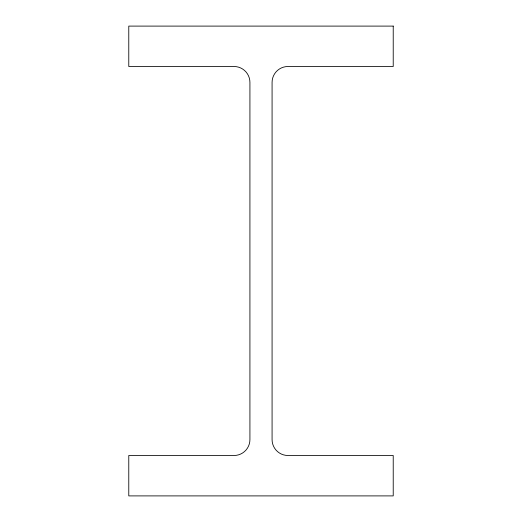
<?xml version="1.0" encoding="UTF-8"?>
<svg xmlns="http://www.w3.org/2000/svg" width="522" height="522" viewBox="0 0 522 522"><rect width="100%" height="100%" fill="white"/><g stroke="black" fill="none" stroke-linecap="round" stroke-linejoin="round"><path stroke-width="0.78" d="M393.223 26.1L128.777 26.1L128.777 66.503L234.039 66.503A15.882 15.882 0 0 1 249.921 82.385L249.921 439.615A15.882 15.882 0 0 1 234.039 455.497L128.777 455.497L128.777 495.9L393.223 495.9L393.223 455.497L287.961 455.497A15.882 15.882 0 0 1 272.079 439.615L272.079 82.385A15.882 15.882 0 0 1 287.961 66.503L393.223 66.503L393.223 26.1"/></g></svg>
